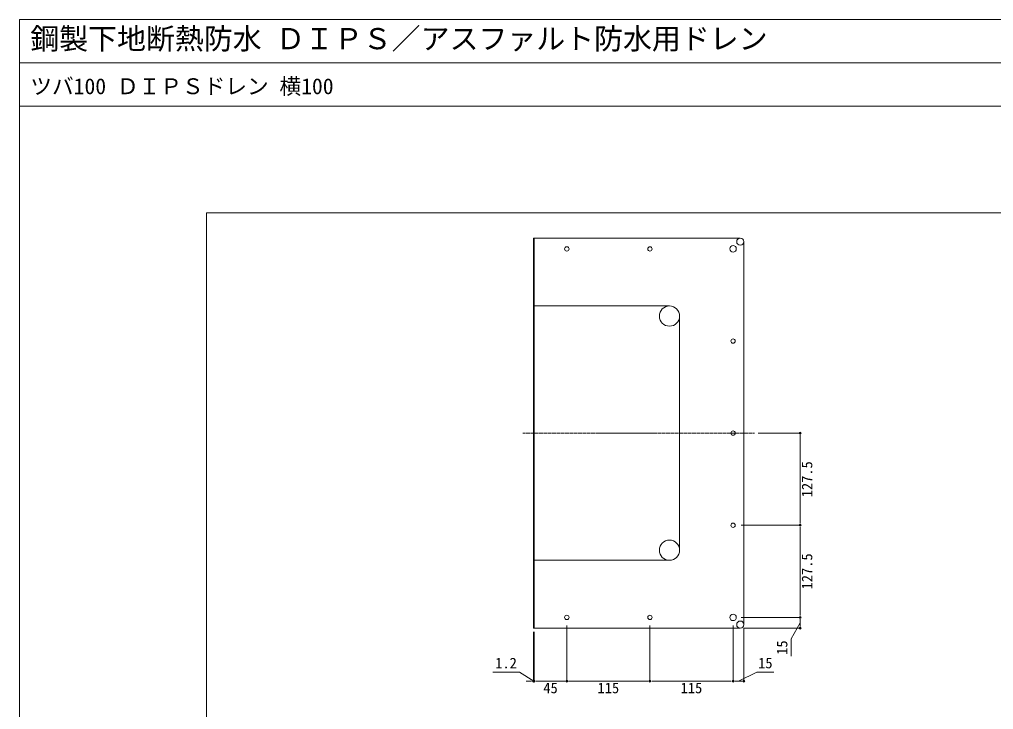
# Model space of a CAD drawing. Units: millimetres, scale not verified. Extents: x -1380 to 1380, y -955 to 955.
# Drawn here: x -1380 to -32, y 0 to 955 of the extents above; entities that cross this region are included whole.
import ezdxf
from ezdxf.enums import TextEntityAlignment as Align

# ---------------------------------------------------------------- set-up
doc = ezdxf.new("R2010")
doc.units = ezdxf.units.MM
doc.header["$LTSCALE"] = 3
doc.linetypes.add('USER1', pattern=[2, 1.25, -0.25, 0.25, -0.25])
for name, color, linetype, lineweight in [('0-0_0', 7, 'Continuous', 15), ('0-3_L-1', 7, 'Continuous', 18), ('0-4_L-5', 2, 'USER1', 18), ('0-7_WAKU', 7, 'Continuous', 18), ('0-9_SUNPO', 7, 'Continuous', 18)]:
    doc.layers.add(name, color=color, linetype=linetype, lineweight=lineweight)
doc.styles.add('ＭＳ ゴシック', font='')
doc.styles.get('ＭＳ ゴシック').set_extended_font_data('MS Gothic')

# ---------------------------------------------------------------- blocks, each defined once
blk = doc.blocks.new('_DOT')
at = {"layer": '0-0_0'}
for p, q in [((-0.5, 0), (-1, 0)), ((0.25, 0), (-0.25, 0))]:
    blk.add_line(p, q, dxfattribs=at)
blk.add_circle((0, 0), 0.25, dxfattribs=at)

msp = doc.modelspace()

# ---------------------------------------------------------------- linework, layer by layer
at = {"layer": '0-0_0', "lineweight": 18}
msp.add_line((-1379.874, 895.108), (1380.126, 895.108), dxfattribs=at)
msp.add_lwpolyline([(-1121.124, -807.392), (1121.376, -807.392), (1121.376, 687.608), (-1121.124, 687.608)], close=True, dxfattribs=at)
at = {"layer": '0-3_L-1'}
for p, q in [((-382.517, 652.608), (-667.517, 652.608)), ((-377.517, 382.608), (-377.517, 647.608)), ((-480.517, 558.608), (-667.517, 558.608)), ((-466.517, 382.608), (-466.517, 544.608)), ((-466.517, 382.608), (-466.517, 220.608)), ((-377.517, 382.608), (-377.517, 117.608)), ((-480.517, 206.608), (-667.517, 206.608)), ((-382.517, 112.608), (-667.517, 112.608))]:
    msp.add_line(p, q, dxfattribs=at)
for points in [[(-668.717, 382.608), (-668.717, 652.608), (-667.517, 652.608), (-667.517, 382.608)], [(-668.717, 382.608), (-668.717, 112.608), (-667.517, 112.608), (-667.517, 382.608)]]:
    msp.add_lwpolyline(points, dxfattribs=at)
for centre, radius in [((-382.517, 647.608), 5), ((-622.517, 637.608), 3), ((-507.517, 637.608), 3), ((-392.517, 637.608), 4.5), ((-480.517, 544.608), 14), ((-392.517, 510.108), 3), ((-392.517, 382.608), 3), ((-392.517, 255.108), 3), ((-480.517, 220.608), 14), ((-622.517, 127.608), 3), ((-507.517, 127.608), 3), ((-392.517, 127.608), 4.5), ((-382.517, 117.608), 5)]:
    msp.add_circle(centre, radius, dxfattribs=at)
at = {"layer": '0-4_L-5'}
for p, q in [((-667.517, 558.608), (-667.517, 206.608)), ((-683.292, 382.608), (-362.942, 382.608))]:
    msp.add_line(p, q, dxfattribs=at)
at = {"layer": '0-7_WAKU'}
for points in [[(-1379.874, -954.892), (1380.126, -954.892), (1380.126, 955.108), (-1379.874, 955.108)], [(1380.126, 835.108), (-1379.874, 835.108), (-1379.874, 955.108), (1380.126, 955.108)]]:
    msp.add_lwpolyline(points, close=True, dxfattribs=at)
at = {"layer": '0-9_SUNPO'}
for p, q in [((-357.942, 382.608), (-299.466, 382.608)), ((-299.466, 260.108), (-299.466, 377.608)), ((-381.517, 255.108), (-299.466, 255.108)), ((-381.517, 255.108), (-299.466, 255.108)), ((-299.466, 132.608), (-299.466, 250.108)), ((-381.517, 127.608), (-299.466, 127.608)), ((-381.517, 127.608), (-299.466, 127.608)), ((-299.466, 117.608), (-299.466, 122.608)), ((-622.517, 116.608), (-622.517, 39.263)), ((-622.517, 116.608), (-622.517, 39.263)), ((-507.517, 116.608), (-507.517, 39.263)), ((-507.517, 116.608), (-507.517, 39.263)), ((-392.517, 116.608), (-392.517, 39.263)), ((-392.517, 116.608), (-392.517, 39.263)), ((-377.517, 112.608), (-377.517, 39.263)), ((-377.517, 112.608), (-299.466, 112.608)), ((-668.717, 107.608), (-668.717, 39.263)), ((-667.517, 107.608), (-667.517, 39.263)), ((-667.517, 107.608), (-667.517, 39.263)), ((-673.717, 39.263), (-678.717, 39.263)), ((-668.717, 39.263), (-667.517, 39.263)), ((-668.717, 39.263), (-667.517, 39.263)), ((-662.517, 39.263), (-657.517, 39.263)), ((-662.517, 39.263), (-627.517, 39.263)), ((-617.517, 39.263), (-512.517, 39.263)), ((-502.517, 39.263), (-397.517, 39.263)), ((-387.517, 39.263), (-382.517, 39.263))]:
    msp.add_line(p, q, dxfattribs=at)
for points in [[(-299.466, 120.108), (-311.966, 97.774), (-311.966, 73.845)], [(-668.117, 39.263), (-688.051, 51.763), (-725.077, 51.763)], [(-385.017, 39.263), (-359.804, 51.763), (-335.875, 51.763)]]:
    msp.add_lwpolyline(points, dxfattribs=at)

# ---------------------------------------------------------------- block references
at = {"layer": '0-9_SUNPO', "xscale": 5, "yscale": 5}
for p, rotation in [((-299.466, 382.608), 90), ((-299.466, 255.108), 270), ((-299.466, 255.108), 90), ((-299.466, 127.608), 270), ((-299.466, 127.608), 90), ((-299.466, 112.608), 270), ((-667.517, 39.263), 180), ((-667.517, 39.263), 180), ((-622.517, 39.263), 180), ((-507.517, 39.263), 180), ((-392.517, 39.263), 180)]:
    msp.add_blockref('_DOT', p, dxfattribs=dict(at, rotation=rotation))
for p in [(-668.717, 39.263), (-622.517, 39.263), (-507.517, 39.263), (-392.517, 39.263), (-377.517, 39.263)]:
    msp.add_blockref('_DOT', p, dxfattribs=at)

# ---------------------------------------------------------------- texts
at = {"layer": '0-7_WAKU', "style": 'ＭＳ ゴシック'}
for s, height, p in [('鋼製下地断熱防水 ＤＩＰＳ／アスファルト防水用ドレン', 29.33, (-1364.874, 905.108)), ('ツバ100 ＤＩＰＳドレン 横100', 21.99, (-1364.874, 845.108))]:
    msp.add_text(s, height=height, dxfattribs=at).set_placement(p, align=Align.BOTTOM_LEFT)
at = {"layer": '0-9_SUNPO', "style": 'ＭＳ ゴシック'}
for s, p in [('127.5', (-278.466, 293.858)), ('127.5', (-278.466, 166.358)), ('15', (-312.966, 75.81))]:
    msp.add_text(s, height=14.66, rotation=90, dxfattribs=at).set_placement(p, align=Align.BOTTOM_LEFT)
for s, p in [('1.2', (-721.564, 52.763)), ('15', (-357.84, 52.763)), ('45', (-655.017, 18.263)), ('115', (-580.017, 18.263)), ('115', (-465.017, 18.263))]:
    msp.add_text(s, height=14.66, dxfattribs=at).set_placement(p, align=Align.BOTTOM_LEFT)

doc.saveas('drawing.dxf')
